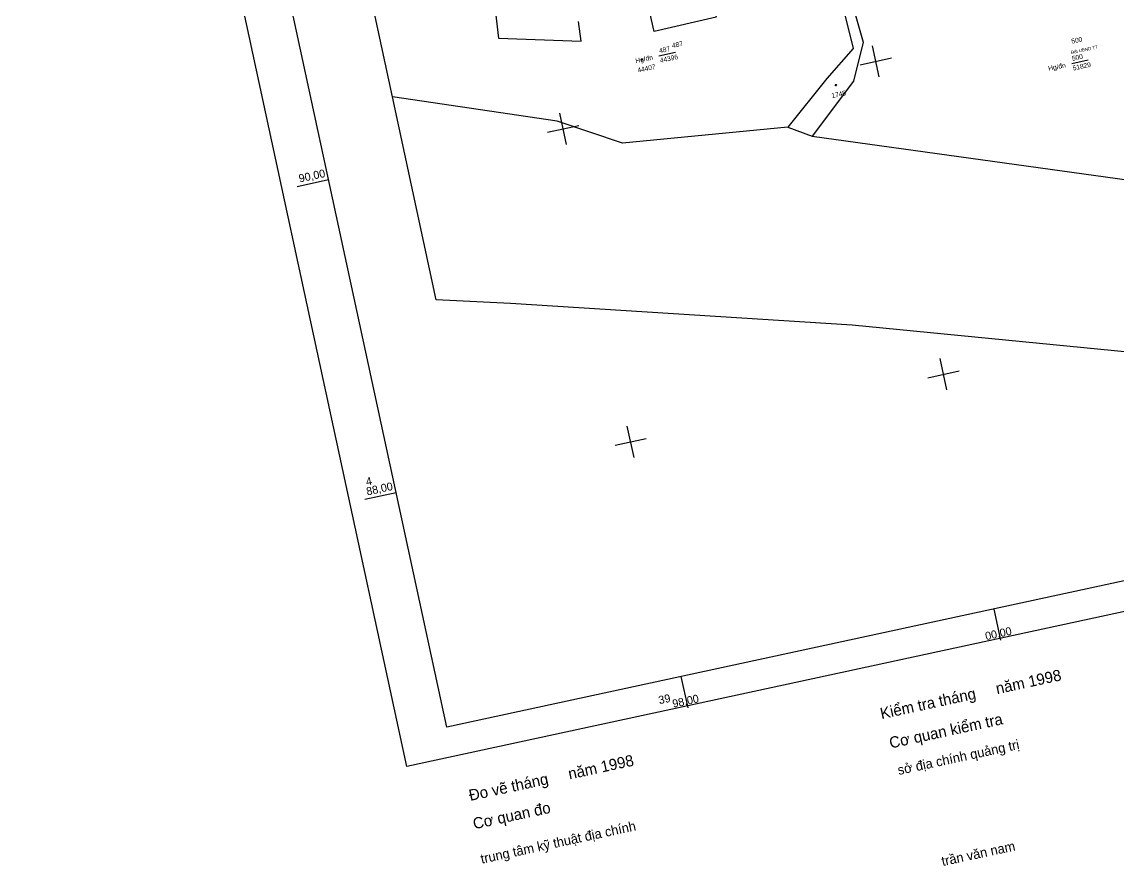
# Model space of a CAD drawing. Extents: x 537054 to 538409, y 1836408 to 1837892.
# Drawn here: x 537054 to 537739, y 1836408 to 1836935 of the extents above; entities that cross this region are included whole.
import ezdxf

# ---------------------------------------------------------------- set-up
doc = ezdxf.new("R2010")
doc.units = 0
for name, color, linetype in [('Level 11', 7, 'Continuous'), ('Level 15', 7, 'Continuous'), ('Level 2', 7, 'Continuous'), ('Level 22', 7, 'Continuous'), ('Level 45', 7, 'Continuous'), ('Level 56', 7, 'Continuous'), ('Level 63', 7, 'Continuous')]:
    doc.layers.add(name, color=color, linetype=linetype)

msp = doc.modelspace()

# ---------------------------------------------------------------- linework, layer by layer
at = {"layer": 'Level 11'}
for p, q in [((537441.44, 1836911.37), (537441.14, 1836911.3)), ((537441.68, 1836911.74), (537441.44, 1836911.37)), ((537441.44, 1836911.37), (537441.81, 1836911.13)), ((537441.61, 1836912.05), (537441.68, 1836911.74)), ((537442.05, 1836911.5), (537441.68, 1836911.74)), ((537441.81, 1836911.13), (537442.05, 1836911.5)), ((537441.81, 1836911.13), (537441.88, 1836910.82)), ((537442.35, 1836911.57), (537442.05, 1836911.5)), ((537562.69, 1836895.4), (537562.38, 1836895.33)), ((537562.93, 1836895.77), (537562.69, 1836895.4)), ((537562.69, 1836895.4), (537563.06, 1836895.16)), ((537562.86, 1836896.08), (537562.93, 1836895.77)), ((537563.3, 1836895.53), (537562.93, 1836895.77)), ((537563.06, 1836895.16), (537563.3, 1836895.53)), ((537563.06, 1836895.16), (537563.13, 1836894.85)), ((537563.61, 1836895.6), (537563.3, 1836895.53))]:
    msp.add_line(p, q, dxfattribs=at)
for centre in [(537441.75, 1836911.43), (537563, 1836895.46)]:
    msp.add_circle(centre, 0.075, dxfattribs=at)
at = {"layer": 'Level 15'}
for p, q in [((537452.51, 1836913.77), (537462.77, 1836915.98)), ((537710.5, 1836908.96), (537720.76, 1836911.18))]:
    msp.add_line(p, q, dxfattribs=at)
at = {"layer": 'Level 22'}
for points in [[(537285.97, 1836888.25), (537244.75, 1837079.43)], [(538259.2, 1837051.76), (538248.06, 1836988.3), (538280.15, 1836952.27), (538309.68, 1836919.41), (538316.12, 1836872.23), (538320.22, 1836861.91), (538329.93, 1836765), (537993.13, 1836731.52), (537775.64, 1836725.66), (537573.17, 1836745.46), (537359.68, 1836759.15), (537313.35, 1836761.44), (537285.97, 1836888.25)], [(537355.75, 1837011.01), (537342.33, 1837008.72), (537352.24, 1836924.84), (537403.89, 1836922.9), (537402.14, 1836935.19)], [(537554.5, 1836996.2), (537573.94, 1836918.39), (537557.34, 1836899.63), (537533.13, 1836869.26)], [(537479.52, 1836977.03), (537488.36, 1836938.02), (537449.42, 1836928.91), (537440.26, 1836969.38), (537479.52, 1836977.03)], [(537567.37, 1836967.15), (537580.14, 1836922.3), (537574.02, 1836898.05), (537548.21, 1836863.51)], [(537533.13, 1836869.26), (537429.8, 1836859.29), (537388.99, 1836873.05), (537285.97, 1836888.25)], [(537533.13, 1836869.26), (537548.21, 1836863.51)], [(537548.21, 1836863.51), (537760.05, 1836834.22), (538076.19, 1836847.48)]]:
    msp.add_lwpolyline(points, dxfattribs=at)
at = {"layer": 'Level 63'}
for p, q in [((537590.23, 1836900.55), (537586, 1836920.1)), ((537578.34, 1836908.22), (537597.89, 1836912.44)), ((537394.73, 1836858.35), (537390.51, 1836877.9)), ((537382.84, 1836866.01), (537402.39, 1836870.23)), ((537226.45, 1836832.25), (537246, 1836836.47)), ((537632.43, 1836705.06), (537628.21, 1836724.61)), ((537620.55, 1836712.72), (537640.1, 1836716.94)), ((537436.94, 1836662.85), (537432.71, 1836682.4)), ((537425.05, 1836670.52), (537444.6, 1836674.74)), ((537268.65, 1836636.75), (537288.2, 1836640.97)), ((537666.2, 1836548.66), (537661.98, 1836568.21)), ((537470.7, 1836506.45), (537466.48, 1836526))]:
    msp.add_line(p, q, dxfattribs=at)
for points in [[(537294.94, 1836469.79), (537054.37, 1837584.12), (538168.69, 1837824.69), (538409.27, 1836710.36)], [(537319.86, 1836494.35), (537087.72, 1837569.58), (538162.95, 1837801.71), (538395.09, 1836726.48)]]:
    msp.add_lwpolyline(points, close=True, dxfattribs=at)

# ---------------------------------------------------------------- texts
at = {"layer": 'Level 15'}
for s, p in [('487', (537452.92, 1836915.39)), ('Hg/đn', (537438.16, 1836909.14)), ('44396', (537453.45, 1836909.37)), ('500', (537710.92, 1836910.59)), ('Hg/đn', (537696.15, 1836904.33)), ('51829', (537711.45, 1836904.57))]:
    msp.add_text(s, height=3, rotation=12.1827, dxfattribs=at).set_placement(p)
at = {"layer": 'Level 2'}
msp.add_text('Đất UBND TT', height=2, rotation=12.1827, dxfattribs=at).set_placement((537710.22, 1836914.84))
at = {"layer": 'Level 45'}
for s, p in [('487', (537460.99, 1836918.65)), ('500', (537710.59, 1836921.32))]:
    msp.add_text(s, height=3, rotation=12.1827, dxfattribs=at).set_placement(p)
at = {"layer": 'Level 56'}
for s, p in [('44407', (537439.42, 1836903.26)), ('1745', (537560.67, 1836887.29))]:
    msp.add_text(s, height=3, rotation=12.1827, dxfattribs=at).set_placement(p)
at = {"layer": 'Level 63'}
for s, height, p in [('90,00', 5, (537227.98, 1836834.62)), ('88,00', 5, (537270.19, 1836639.13)), ('4', 5, (537269.9, 1836645.2)), ('00,00', 5, (537656.98, 1836548.72)), ('Kiểm tra tháng     năm 1998 ', 7, (537591.61, 1836499.38)), ('39', 5, (537452.82, 1836508.73)), ('98,00', 5, (537461.48, 1836506.51)), ('Cơ quan kiểm tra', 7, (537597.31, 1836481.06)), ('sở địa chính quảng trị', 6, (537602.39, 1836464.51)), ('Đo vẽ tháng     năm 1998', 7, (537334.56, 1836448.3)), ('Cơ quan đo', 7, (537337.09, 1836430.57)), ('trung tâm kỹ thuật địa chính', 6, (537341.77, 1836409.09)), ('trần văn nam', 6, (537629.83, 1836407.57))]:
    msp.add_text(s, height=height, rotation=12.1827, dxfattribs=at).set_placement(p)

doc.saveas('drawing.dxf')
